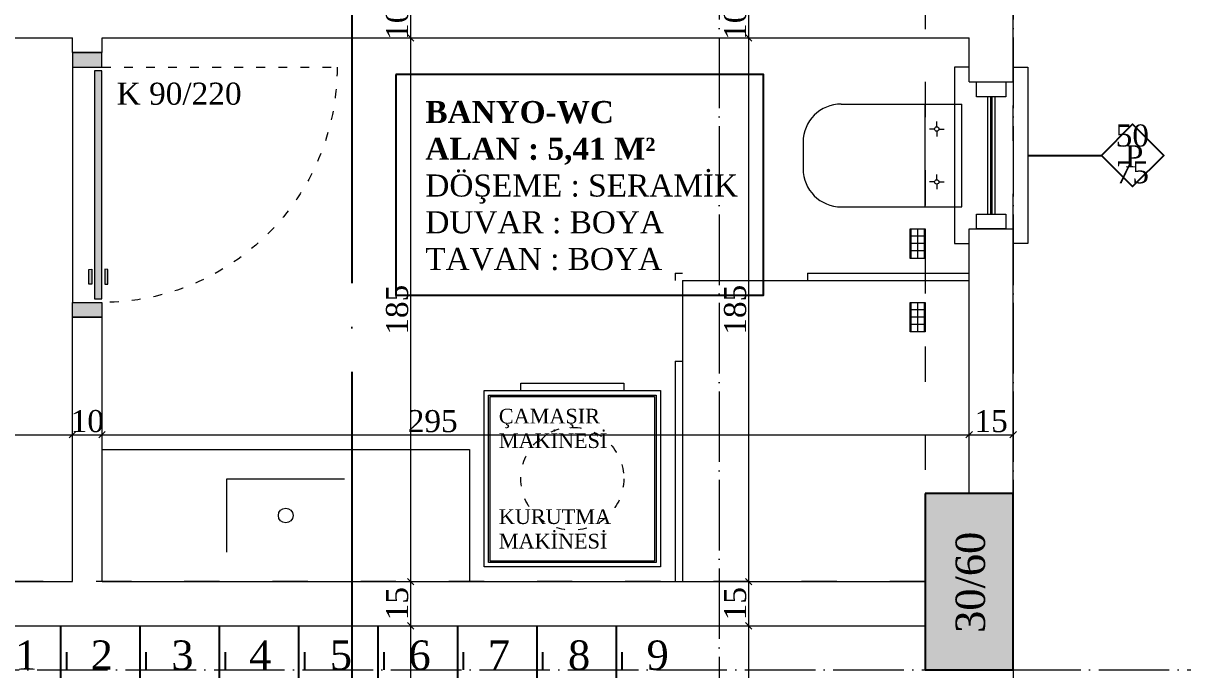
# Model space of a CAD drawing. Header units: metres. Extents: x -5196 to 34307, y 7076 to 19260.
# Drawn here: x 14435.3 to 14829.8, y 10081.3 to 10301.3 of the extents above; entities that cross this region are included whole.
import ezdxf

# ---------------------------------------------------------------- set-up
doc = ezdxf.new("R2010")
doc.units = ezdxf.units.M
for name, pattern in [('ACAD_ISO03W100', [30, 12, -18]), ('ACAD_ISO04W100', [30, 24, -3, 0, -3]), ('DUZ', [0])]:
    doc.linetypes.add(name, pattern=pattern)
doc.layers.add('YLZ-AKS', color=7, linetype='ACAD_ISO04W100', lineweight=5, true_color=0x2e2f36)
doc.layers.add('YLZ-TARAMA', color=7, linetype='Continuous', lineweight=5, true_color=0x686d6c)
for name, color, linetype, lineweight in [('YLZ-ALAN HESABI', 41, 'Continuous', 35), ('YLZ-DUVAR', 151, 'Continuous', 20), ('YLZ-KAPI', 241, 'Continuous', 9), ('YLZ-PENCERE', 231, 'Continuous', 5), ('YLZ-TEFRİŞ', 191, 'Continuous', 20), ('YLZ-ÖLÇÜ', 251, 'Continuous', 5)]:
    doc.layers.add(name, color=color, linetype=linetype, lineweight=lineweight)
for name, color, linetype in [('YLZ-Kesit Çizgisi', 10, 'Continuous'), ('YLZ-KOLON', 191, 'Continuous'), ('YLZ-KORKULUK', 161, 'DUZ'), ('YLZ-MERDİVEN', 11, 'Continuous'), ('YLZ-YAZI', 113, 'Continuous')]:
    doc.layers.add(name, color=color, linetype=linetype)
doc.layers.add('YLZ-KİRİŞ', color=123, linetype='ACAD_ISO03W100', lineweight=5, transparency=0.5)
doc.styles.add('ARIAL', font='times.ttf')
doc.dimstyles.new('YLZ - İç Ölçü', dxfattribs={"dimscale": 0.75, "dimtxt": 10, "dimasz": 3, "dimexe": 1.25, "dimexo": 1, "dimgap": 1, "dimtad": 1, "dimdec": 1, "dimrnd": 0.5, "dimtxsty": 'ARIAL', "dimblk": 'OBLIQUE', "dimcen": 1, "dimclrd": 256, "dimclre": 256, "dimclrt": 125, "dimadec": 0, "dimazin": 0, "dimtfac": 1, "dimtdec": 1, "dimtmove": 1, "dimatfit": 3, "dimldrblk": 'OBLIQUE', "dimfxl": 0, "dimarcsym": 0})

# ---------------------------------------------------------------- blocks, each defined once
blk = doc.blocks.new('ZK. Kolon Plan')
at = {"layer": 'YLZ-TARAMA'}
h = blk.add_hatch(dxfattribs=at)
h.set_pattern_fill('ANSI33', color=256, angle=-90)
h.paths.add_polyline_path([(475247.33, 4505187.75), (475217.33, 4505187.75), (475217.33, 4505127.75), (475247.33, 4505127.75)])
h.paths.add_polyline_path([(475702.33, 4505187.75), (475642.33, 4505187.75), (475642.33, 4505157.75), (475702.33, 4505157.75)])
h.paths.add_polyline_path([(476072.33, 4505187.75), (476042.33, 4505187.75), (476042.33, 4505162.75), (476042.33, 4505127.75), (476072.33, 4505127.75)])
h.paths.add_polyline_path([(475357.33, 4504557.75), (475217.33, 4504557.75), (475217.33, 4504522.75), (475357.33, 4504522.75)])
h.paths.add_polyline_path([(475697.33, 4504532.75), (475697.33, 4504560.25), (475657.33, 4504560.25), (475657.33, 4504522.75), (475657.33, 4504500.25), (475697.33, 4504500.25)])
h.paths.add_polyline_path([(476172.33, 4504552.75), (476032.33, 4504552.75), (476032.33, 4504517.75), (476172.33, 4504517.75)])
h.paths.add_polyline_path([(475477.33, 4503927.75), (475317.33, 4503927.75), (475317.33, 4503897.75), (475477.33, 4503897.75)])
h.paths.add_polyline_path([(475697.33, 4503937.75), (475657.33, 4503937.75), (475657.33, 4503887.75), (475697.33, 4503887.75)])
h.paths.add_polyline_path([(476172.33, 4503957.75), (476142.33, 4503957.75), (476142.33, 4503897.75), (476172.33, 4503897.75)])
h.paths.add_polyline_path([(475472.33, 4503702.75), (475442.33, 4503702.75), (475442.33, 4503642.75), (475472.33, 4503642.75), (475472.33, 4503672.75)])
h.paths.add_polyline_path([(475692.33, 4503702.75), (475662.33, 4503702.75), (475662.33, 4503642.75), (475692.33, 4503642.75)])
h.paths.add_polyline_path([(476172.33, 4503672.75), (476142.33, 4503672.75), (476112.33, 4503672.75), (476112.33, 4503642.75), (476172.33, 4503642.75)])
at = {"layer": 'YLZ-KİRİŞ'}
for points in [[(476142.33, 4503957.75), (476172.33, 4503957.75), (476172.33, 4504517.75), (476142.33, 4504517.75)], [(475697.33, 4503897.75), (476142.33, 4503897.75), (476142.33, 4503927.75), (475697.33, 4503927.75)], [(476142.33, 4503897.75), (476172.33, 4503897.75), (476172.33, 4503672.75), (476142.33, 4503672.75)]]:
    blk.add_lwpolyline(points, close=True, dxfattribs=at)
at = {"layer": 'YLZ-KOLON'}
blk.add_lwpolyline([(476142.33, 4503957.75), (476142.33, 4503897.75), (476172.33, 4503897.75), (476172.33, 4503957.75)], close=True, dxfattribs=at)
at = {"layer": 'YLZ-YAZI', "insert": (476152.73, 4503883.31), "char_height": 10, "attachment_point": 1, "rotation": 90, "style": 'ARIAL'}
blk.add_mtext_dynamic_manual_height_columns('\\pi27.0082;30/60', width=86.5254, gutter_width=12.5, heights=[18.52], dxfattribs=at)
blk = doc.blocks.new('Aks')
at = {"layer": 'YLZ-AKS'}
for p, q in [((479950.78, 4514594.56), (479950.78, 4512399.56)), ((480050.78, 4514594.56), (480050.78, 4512399.56)), ((478845.78, 4512904.56), (480300.78, 4512904.56))]:
    blk.add_line(p, q, dxfattribs=at)
at = {"layer": 'YLZ-Kesit Çizgisi', "linetype": 'ACAD_ISO04W100', "ltscale": 5}
blk.add_line((479825.78, 4514657.06), (479825.78, 4512337.06), dxfattribs=at)
blk = doc.blocks.new('Merdiven Z.K.')
at = {"layer": 'YLZ-KORKULUK'}
blk.add_lwpolyline([(15276.16, 9829.4), (15460.66, 9829.4), (15460.66, 9834.4), (15249.16, 9834.4), (15249.16, 9836.9), (15463.16, 9836.9), (15463.16, 9826.9), (15276.16, 9826.9)], close=True, dxfattribs=at)
at = {"layer": 'YLZ-MERDİVEN'}
for p, q in [((15242.16, 9831.9), (15242.16, 9951.9)), ((15269.16, 9831.9), (15269.16, 9951.9)), ((15296.16, 9831.9), (15296.16, 9951.9)), ((15323.16, 9831.9), (15323.16, 9951.9)), ((15350.16, 9831.9), (15350.16, 9951.9)), ((15377.16, 9831.9), (15377.16, 9951.9)), ((15404.16, 9831.9), (15404.16, 9951.9)), ((15431.16, 9831.9), (15431.16, 9951.9)), ((15458.16, 9831.9), (15458.16, 9951.9)), ((15242.16, 9831.9), (15458.16, 9831.9)), ((15269.16, 9711.9), (15269.16, 9831.9)), ((15296.16, 9711.9), (15296.16, 9831.9)), ((15323.16, 9711.9), (15323.16, 9831.9)), ((15350.16, 9711.9), (15350.16, 9831.9)), ((15377.16, 9711.9), (15377.16, 9831.9)), ((15404.16, 9711.9), (15404.16, 9831.9)), ((15431.16, 9711.9), (15431.16, 9831.9)), ((15458.16, 9711.9), (15458.16, 9831.9)), ((15458.16, 9831.9), (15578.16, 9831.9))]:
    blk.add_line(p, q, dxfattribs=at)
at = {"layer": 'YLZ-MERDİVEN', "linetype": 'ACAD_ISO03W100', "ltscale": 0.5}
for p, q in [((15244.16, 9831.9), (15244.16, 9951.9)), ((15271.16, 9831.9), (15271.16, 9951.9)), ((15298.16, 9831.9), (15298.16, 9951.9)), ((15325.16, 9831.9), (15325.16, 9951.9)), ((15352.16, 9831.9), (15352.16, 9951.9)), ((15379.16, 9831.9), (15379.16, 9951.9)), ((15406.16, 9831.9), (15406.16, 9951.9)), ((15433.16, 9831.9), (15433.16, 9951.9)), ((15460.16, 9831.9), (15460.16, 9951.9)), ((15267.16, 9711.9), (15267.16, 9831.9)), ((15294.16, 9711.9), (15294.16, 9831.9)), ((15321.16, 9711.9), (15321.16, 9831.9)), ((15348.16, 9711.9), (15348.16, 9831.9)), ((15375.16, 9711.9), (15375.16, 9831.9)), ((15402.16, 9711.9), (15402.16, 9831.9)), ((15429.16, 9711.9), (15429.16, 9831.9)), ((15456.16, 9711.9), (15456.16, 9831.9)), ((15458.16, 9829.9), (15578.16, 9829.9))]:
    blk.add_line(p, q, dxfattribs=at)
at = {"layer": 'YLZ-MERDİVEN'}
for points in [[(15242.16, 9891.9), (15518.16, 9891.9), (15518.16, 9771.9), (15281.66, 9771.9)], [(15281.66, 9781.9), (15269.16, 9771.9), (15281.66, 9761.9), (15281.66, 9781.9)]]:
    blk.add_lwpolyline(points, dxfattribs=at)
at = {"layer": 'YLZ-YAZI', "char_height": 10, "style": 'ARIAL'}
for s, width, heights, insert, attachment_point in [('\\pi10.04409;1', 23.9382, [26.46], (15243.55, 9946.9), 1), ('\\pi8.74273;2', 23.9382, [26.46], (15270.55, 9946.9), 1), ('\\pi9.18973;3', 23.9382, [26.46], (15297.55, 9946.9), 1), ('\\pi8.649;4', 23.9382, [26.46], (15324.55, 9946.9), 1), ('\\pi9.11763;5', 23.9382, [26.46], (15351.55, 9946.9), 1), ('\\pi8.87971;6', 23.9382, [26.46], (15378.55, 9946.9), 1), ('\\pi8.87971;7', 23.9382, [26.46], (15405.55, 9946.9), 1), ('\\pi9.15008;8', 23.9382, [26.46], (15432.55, 9946.9), 1), ('\\pi8.88692;9', 23.9382, [26.46], (15459.55, 9946.9), 1), ('M: 18*16,67*27', 344.3033, [10.2], (15400.29, 9906.86), 3), ('\\pi5.71461;10', 23.9382, [26.46], (15556.89, 9823.72), 1), ('\\pi5.87683;18', 23.9382, [26.46], (15243.55, 9716.9), 7), ('\\pi5.7795;17', 23.9382, [26.46], (15270.55, 9716.9), 7), ('\\pi5.73624;16', 23.9382, [26.46], (15297.55, 9716.9), 7), ('\\pi5.93811;15', 23.9382, [26.46], (15324.55, 9716.9), 7), ('\\pi5.7074;14', 23.9382, [26.46], (15351.55, 9716.9), 7), ('\\pi6.06428;13', 23.9382, [26.46], (15378.55, 9716.9), 7), ('\\pi5.75787;12', 23.9382, [26.46], (15405.55, 9716.9), 7), ('\\pi6.35267;11', 23.9382, [26.46], (15432.55, 9716.9), 7)]:
    blk.add_mtext_dynamic_manual_height_columns(s, width=width, gutter_width=12.5, heights=heights, dxfattribs=dict(at, insert=insert, attachment_point=attachment_point))
blk = doc.blocks.new("Kapı 90'lık")
at = {"lineweight": 0, "true_color": 0x939598, "transparency": 33554559}
h = blk.add_hatch(color=252, dxfattribs=at)
h.dxf.hatch_style = 1
h.paths.add_polyline_path([(663.76, 3319.76), (668.76, 3319.76), (668.76, 3329.76), (663.76, 3329.76)])
h.paths.add_polyline_path([(670.01, 3327.26), (747.51, 3327.26), (747.51, 3329.76), (670.01, 3329.76)])
h.paths.add_polyline_path([(675, 3325.26), (680, 3325.26), (680.01, 3326.26), (675.01, 3326.26)])
h.paths.add_polyline_path([(680.01, 3330.76), (680, 3331.76), (675, 3331.76), (675.01, 3330.76)])
h.paths.add_polyline_path([(753.76, 3329.76), (748.76, 3329.76), (748.76, 3319.76), (753.76, 3319.76)])
at = {"layer": 'YLZ-KAPI', "linetype": 'ACAD_ISO03W100', "ltscale": 0.25}
blk.add_line((748.76, 3329.76), (748.76, 3409.76), dxfattribs=at)
at = {"layer": 'YLZ-KAPI'}
blk.add_line((748.76, 3319.76), (668.76, 3319.76), dxfattribs=at)
for points in [[(680, 3331.76), (680.01, 3330.76), (675.01, 3330.76), (675, 3331.76)], [(663.76, 3329.76), (663.76, 3319.76), (668.76, 3319.76), (668.76, 3329.76)], [(747.51, 3327.26), (670.01, 3327.26), (670.01, 3329.76), (747.51, 3329.76)], [(680, 3325.26), (680.01, 3326.26), (675.01, 3326.26), (675, 3325.26)], [(753.76, 3329.76), (753.76, 3319.76), (748.76, 3319.76), (748.76, 3329.76)]]:
    blk.add_lwpolyline(points, close=True, dxfattribs=at)
at = {"layer": 'YLZ-KAPI', "linetype": 'ACAD_ISO03W100', "ltscale": 0.25}
blk.add_arc((748.76, 3329.76), 80, 90, 180, dxfattribs=at)
blk = doc.blocks.new('KP-1')
at = {"layer": 'YLZ-PENCERE'}
for p, q in [((471697.25, 4508824.59), (471697.25, 4508784.59)), ((471698.25, 4508824.59), (471698.25, 4508784.59)), ((471698.75, 4508824.59), (471698.75, 4508784.59)), ((471699.75, 4508824.59), (471699.75, 4508784.59))]:
    blk.add_line(p, q, dxfattribs=at)
for points in [[(471691, 4508834.59), (471686, 4508834.59), (471686, 4508774.59), (471691, 4508774.59)], [(471706, 4508834.59), (471711, 4508834.59), (471711, 4508774.59), (471706, 4508774.59)]]:
    blk.add_lwpolyline(points, dxfattribs=at)
for points in [[(471693.5, 4508829.59), (471703.5, 4508829.59), (471703.5, 4508824.59), (471693.5, 4508824.59)], [(471693.5, 4508784.59), (471703.5, 4508784.59), (471703.5, 4508779.59), (471693.5, 4508779.59)]]:
    blk.add_lwpolyline(points, close=True, dxfattribs=at)
at = {"layer": 'YLZ-YAZI'}
blk.add_line((471711, 4508804.59), (471736, 4508804.59), dxfattribs=at)
blk.add_lwpolyline([(471736, 4508804.59), (471746.6, 4508815.2), (471757.21, 4508804.59), (471746.6, 4508793.99)], close=True, dxfattribs=at)
at = {"layer": 'YLZ-ÖLÇÜ', "xscale": -1, "rotation": 270}
blk.add_blockref("Kapı 90'lık", (468066.23, 4508085.84), dxfattribs=at)
at = {"layer": 'YLZ-YAZI', "char_height": 7.5, "style": 'ARIAL'}
for s, width, heights, insert, attachment_point in [('K 90/220', 44.8554, [49.71], (471401, 4508821.75), 7), ('50\\P75', 58.361, [27.42], (471752.19, 4508795.02), 9), ('\\pi14.99218;P', 35.5702, [14.45], (471729.01, 4508800.56), 7)]:
    blk.add_mtext_dynamic_manual_height_columns(s, width=width, gutter_width=12.5, heights=heights, dxfattribs=dict(at, insert=insert, attachment_point=attachment_point))
blk = doc.blocks.new('Z.K. Tefriş')
at = {"layer": 'YLZ-TEFRİŞ'}
for p, q in [((480219.37, 4508578.26), (480260.37, 4508578.26)), ((480247.87, 4508543.26), (480247.87, 4508578.26)), ((480260.37, 4508543.26), (480260.37, 4508578.26)), ((480251.87, 4508570.51), (480251.87, 4508572.26)), ((480251.12, 4508569.76), (480249.37, 4508569.76)), ((480251.87, 4508569.01), (480251.87, 4508567.26)), ((480252.62, 4508569.76), (480254.37, 4508569.76)), ((480206.37, 4508565.26), (480206.37, 4508556.26)), ((480251.12, 4508551.76), (480249.37, 4508551.76)), ((480251.87, 4508552.51), (480251.87, 4508554.26)), ((480252.62, 4508551.76), (480254.37, 4508551.76)), ((480251.87, 4508551.01), (480251.87, 4508549.26)), ((480219.37, 4508543.26), (480260.37, 4508543.26)), ((480247.62, 4508533.26), (480243.12, 4508533.26)), ((480245.37, 4508525.76), (480245.37, 4508535.76)), ((480247.62, 4508535.76), (480247.62, 4508525.76)), ((480247.62, 4508530.76), (480243.12, 4508530.76)), ((480247.62, 4508528.26), (480243.12, 4508528.26)), ((480162.87, 4508520.76), (480162.87, 4508518.26)), ((480162.87, 4508520.76), (480165.37, 4508520.76)), ((480207.87, 4508520.76), (480207.87, 4508518.26)), ((480207.87, 4508520.76), (480262.87, 4508520.76)), ((480165.37, 4508518.26), (480262.87, 4508518.26)), ((480165.37, 4508518.26), (480165.37, 4508415.76)), ((480245.37, 4508500.76), (480245.37, 4508510.76)), ((480247.62, 4508510.76), (480247.62, 4508500.76)), ((480247.62, 4508508.26), (480243.12, 4508508.26)), ((480247.62, 4508505.76), (480243.12, 4508505.76)), ((480247.62, 4508503.26), (480243.12, 4508503.26)), ((480162.87, 4508490.76), (480165.37, 4508490.76)), ((480162.87, 4508490.76), (480162.87, 4508415.76))]:
    blk.add_line(p, q, dxfattribs=at)
for points in [[(480247.87, 4508525.76), (480242.87, 4508525.76), (480242.87, 4508535.76), (480247.87, 4508535.76)], [(480247.87, 4508500.76), (480242.87, 4508500.76), (480242.87, 4508510.76), (480247.87, 4508510.76)], [(480157.87, 4508480.76), (480157.87, 4508420.76), (480097.87, 4508420.76), (480097.87, 4508480.76)], [(480156.37, 4508479.26), (480156.37, 4508422.26), (480099.37, 4508422.26), (480099.37, 4508479.26)], [(480155.87, 4508478.76), (480155.87, 4508422.76), (480099.87, 4508422.76), (480099.87, 4508478.76)]]:
    blk.add_lwpolyline(points, close=True, dxfattribs=at)
for points in [[(480243.12, 4508525.76), (480243.12, 4508535.76)], [(480243.12, 4508500.76), (480243.12, 4508510.76)], [(480110.37, 4508480.76), (480110.37, 4508483.26), (480145.37, 4508483.26), (480145.37, 4508480.76)], [(479967.87, 4508460.76), (480092.87, 4508460.76), (480092.87, 4508415.76)], [(480010.37, 4508425.76), (480010.37, 4508450.76), (480050.37, 4508450.76)]]:
    blk.add_lwpolyline(points, dxfattribs=at)
for centre, radius in [((480251.87, 4508569.76), 0.75), ((480251.87, 4508551.76), 0.75), ((480030.37, 4508438.26), 2.5)]:
    blk.add_circle(centre, radius, dxfattribs=at)
at = {"layer": 'YLZ-TEFRİŞ', "linetype": 'ACAD_ISO03W100', "ltscale": 0.25}
blk.add_circle((480127.87, 4508450.76), 17.5, dxfattribs=at)
at = {"layer": 'YLZ-TEFRİŞ'}
for centre, start, end in [((480219.37, 4508565.26), 90, 180), ((480219.37, 4508556.26), 180, 270)]:
    blk.add_arc(centre, 13, start, end, dxfattribs=at)
at = {"layer": 'YLZ-YAZI', "char_height": 5, "style": 'ARIAL'}
for s, insert, attachment_point in [('ÇAMAŞIR\\PMAKİNESİ', (480102.87, 4508461.16), 7), ('KURUTMA\\PMAKİNESİ', (480102.87, 4508440.37), 1)]:
    blk.add_mtext_dynamic_manual_height_columns(s, width=109.7819, gutter_width=12.5, heights=[64.85], dxfattribs=dict(at, insert=insert, attachment_point=attachment_point))
blk = doc.blocks.new('B.K. Mahal Listesi')
at = {"layer": 'YLZ-YAZI'}
blk.add_lwpolyline([(14562.1, 7533.82), (14562.1, 7458.82), (14687.1, 7458.82), (14687.1, 7533.82), (14562.1, 7533.82)], dxfattribs=at)
at = {"layer": 'YLZ-YAZI', "insert": (14572.1, 7524.85), "char_height": 7.5, "attachment_point": 1, "style": 'ARIAL'}
blk.add_mtext_dynamic_manual_height_columns('{\\fTimes New Roman|b1|i0|c162|p18;BANYO-WC\\PALAN : 5,41 M² \\P}DÖŞEME : SERAMİK\\PDUVAR : BOYA \\PTAVAN : BOYA', width=148.6174, gutter_width=12.5, heights=[94.52], dxfattribs=at)
blk = doc.blocks.new('_Oblique')
at = {"color": 0, "linetype": 'ByBlock', "lineweight": -2}
blk.add_line((-0.5, -0.5), (0.5, 0.5), dxfattribs=at)
blk = doc.blocks.new('*D6269')
at = {"layer": 'Defpoints', "color": 0, "transparency": 16777216}
for p in [(12782.1, 10161.32), (13077.1, 10161.32), (13077.1, 10161.32)]:
    blk.add_point(p, dxfattribs=at)
at = {"layer": 'YLZ-ÖLÇÜ', "color": 251, "lineweight": -2, "transparency": 16777216}
for p, q in [((12782.1, 10161.32), (12782.1, 10162.26)), ((12782.1, 10161.32), (13077.1, 10161.32)), ((13077.1, 10161.32), (13077.1, 10162.26))]:
    blk.add_line(p, q, dxfattribs=at)
at = {"layer": 'YLZ-ÖLÇÜ', "color": 251, "lineweight": -2, "transparency": 16777216, "xscale": 2.25, "yscale": 2.25, "zscale": 2.25, "rotation": 180}
blk.add_blockref('_Oblique', (12782.1, 10161.32), dxfattribs=at)
at = {"layer": 'YLZ-ÖLÇÜ', "color": 251, "lineweight": -2, "transparency": 16777216, "xscale": 2.25, "yscale": 2.25, "zscale": 2.25}
blk.add_blockref('_Oblique', (13077.1, 10161.32), dxfattribs=at)
at = {"layer": 'YLZ-ÖLÇÜ', "color": 125, "transparency": 16777216, "insert": (12894.6, 10165.9), "char_height": 7.5, "attachment_point": 5, "style": 'ARIAL'}
blk.add_mtext('295', dxfattribs=at)
blk = doc.blocks.new('*D6270')
at = {"layer": 'Defpoints', "color": 0, "transparency": 16777216}
for p in [(13077.1, 10161.32), (13092.1, 10161.32), (13092.1, 10161.32)]:
    blk.add_point(p, dxfattribs=at)
at = {"layer": 'YLZ-ÖLÇÜ', "color": 251, "lineweight": -2, "transparency": 16777216}
for p, q in [((13077.1, 10161.32), (13077.1, 10162.26)), ((13077.1, 10161.32), (13092.1, 10161.32)), ((13092.1, 10161.32), (13092.1, 10162.26))]:
    blk.add_line(p, q, dxfattribs=at)
at = {"layer": 'YLZ-ÖLÇÜ', "color": 251, "lineweight": -2, "transparency": 16777216, "xscale": 2.25, "yscale": 2.25, "zscale": 2.25, "rotation": 180}
blk.add_blockref('_Oblique', (13077.1, 10161.32), dxfattribs=at)
at = {"layer": 'YLZ-ÖLÇÜ', "color": 251, "lineweight": -2, "transparency": 16777216, "xscale": 2.25, "yscale": 2.25, "zscale": 2.25}
blk.add_blockref('_Oblique', (13092.1, 10161.32), dxfattribs=at)
at = {"layer": 'YLZ-ÖLÇÜ', "color": 125, "transparency": 16777216, "insert": (13084.6, 10165.89), "char_height": 7.5, "attachment_point": 5, "style": 'ARIAL'}
blk.add_mtext('15', dxfattribs=at)
blk = doc.blocks.new('*D6267')
at = {"layer": 'Defpoints', "color": 0, "transparency": 16777216}
for p in [(12612.1, 10161.32), (12772.1, 10161.32), (12772.1, 10161.32)]:
    blk.add_point(p, dxfattribs=at)
at = {"layer": 'YLZ-ÖLÇÜ', "color": 251, "lineweight": -2, "transparency": 16777216}
for p, q in [((12612.1, 10161.32), (12612.1, 10162.26)), ((12612.1, 10161.32), (12772.1, 10161.32)), ((12772.1, 10161.32), (12772.1, 10162.26))]:
    blk.add_line(p, q, dxfattribs=at)
at = {"layer": 'YLZ-ÖLÇÜ', "color": 251, "lineweight": -2, "transparency": 16777216, "xscale": 2.25, "yscale": 2.25, "zscale": 2.25, "rotation": 180}
blk.add_blockref('_Oblique', (12612.1, 10161.32), dxfattribs=at)
at = {"layer": 'YLZ-ÖLÇÜ', "color": 251, "lineweight": -2, "transparency": 16777216, "xscale": 2.25, "yscale": 2.25, "zscale": 2.25}
blk.add_blockref('_Oblique', (12772.1, 10161.32), dxfattribs=at)
at = {"layer": 'YLZ-ÖLÇÜ', "color": 125, "transparency": 16777216, "insert": (12692.1, 10165.89), "char_height": 7.5, "attachment_point": 5, "style": 'ARIAL'}
blk.add_mtext('160', dxfattribs=at)
blk = doc.blocks.new('*D6268')
at = {"layer": 'Defpoints', "color": 0, "transparency": 16777216}
for p in [(12772.1, 10161.32), (12782.1, 10161.32), (12782.1, 10161.32)]:
    blk.add_point(p, dxfattribs=at)
at = {"layer": 'YLZ-ÖLÇÜ', "color": 251, "lineweight": -2, "transparency": 16777216}
for p, q in [((12772.1, 10161.32), (12772.1, 10162.26)), ((12772.1, 10161.32), (12782.1, 10161.32)), ((12782.1, 10161.32), (12782.1, 10162.26))]:
    blk.add_line(p, q, dxfattribs=at)
at = {"layer": 'YLZ-ÖLÇÜ', "color": 251, "lineweight": -2, "transparency": 16777216, "xscale": 2.25, "yscale": 2.25, "zscale": 2.25, "rotation": 180}
blk.add_blockref('_Oblique', (12772.1, 10161.32), dxfattribs=at)
at = {"layer": 'YLZ-ÖLÇÜ', "color": 251, "lineweight": -2, "transparency": 16777216, "xscale": 2.25, "yscale": 2.25, "zscale": 2.25}
blk.add_blockref('_Oblique', (12782.1, 10161.32), dxfattribs=at)
at = {"layer": 'YLZ-ÖLÇÜ', "color": 125, "transparency": 16777216, "insert": (12777.1, 10165.89), "char_height": 7.5, "attachment_point": 5, "style": 'ARIAL'}
blk.add_mtext('10', dxfattribs=at)
blk = doc.blocks.new('*D6308')
at = {"layer": 'Defpoints', "color": 0, "transparency": 16777216}
for p in [(12887.1, 10306.32), (12887.1, 10296.32), (12887.1, 10296.32)]:
    blk.add_point(p, dxfattribs=at)
at = {"layer": 'YLZ-ÖLÇÜ', "color": 251, "lineweight": -2, "transparency": 16777216}
for p, q in [((12887.1, 10306.32), (12888.03, 10306.32)), ((12887.1, 10306.32), (12887.1, 10296.32)), ((12887.1, 10296.32), (12888.03, 10296.32))]:
    blk.add_line(p, q, dxfattribs=at)
at = {"layer": 'YLZ-ÖLÇÜ', "color": 251, "lineweight": -2, "transparency": 16777216, "xscale": 2.25, "yscale": 2.25, "zscale": 2.25}
for p, rotation in [((12887.1, 10306.32), 90), ((12887.1, 10296.32), 270)]:
    blk.add_blockref('_Oblique', p, dxfattribs=dict(at, rotation=rotation))
at = {"layer": 'YLZ-ÖLÇÜ', "color": 125, "transparency": 16777216, "insert": (12882.53, 10301.32), "char_height": 7.5, "attachment_point": 5, "rotation": 90, "style": 'ARIAL'}
blk.add_mtext('10', dxfattribs=at)
blk = doc.blocks.new('*D6309')
at = {"layer": 'Defpoints', "color": 0, "transparency": 16777216}
for p in [(12887.1, 10296.32), (12887.1, 10111.32), (12887.1, 10111.32)]:
    blk.add_point(p, dxfattribs=at)
at = {"layer": 'YLZ-ÖLÇÜ', "color": 251, "lineweight": -2, "transparency": 16777216}
for p, q in [((12887.1, 10296.32), (12888.03, 10296.32)), ((12887.1, 10296.32), (12887.1, 10111.32)), ((12887.1, 10111.32), (12888.03, 10111.32))]:
    blk.add_line(p, q, dxfattribs=at)
at = {"layer": 'YLZ-ÖLÇÜ', "color": 251, "lineweight": -2, "transparency": 16777216, "xscale": 2.25, "yscale": 2.25, "zscale": 2.25}
for p, rotation in [((12887.1, 10296.32), 90), ((12887.1, 10111.32), 270)]:
    blk.add_blockref('_Oblique', p, dxfattribs=dict(at, rotation=rotation))
at = {"layer": 'YLZ-ÖLÇÜ', "color": 125, "transparency": 16777216, "insert": (12882.53, 10203.82), "char_height": 7.5, "attachment_point": 5, "rotation": 90, "style": 'ARIAL'}
blk.add_mtext('185', dxfattribs=at)
blk = doc.blocks.new('*D6310')
at = {"layer": 'Defpoints', "color": 0, "transparency": 16777216}
for p in [(12887.1, 10111.32), (12887.1, 10096.32), (12887.1, 10096.32)]:
    blk.add_point(p, dxfattribs=at)
at = {"layer": 'YLZ-ÖLÇÜ', "color": 251, "lineweight": -2, "transparency": 16777216}
for p, q in [((12887.1, 10111.32), (12888.03, 10111.32)), ((12887.1, 10111.32), (12887.1, 10096.32)), ((12887.1, 10096.32), (12888.03, 10096.32))]:
    blk.add_line(p, q, dxfattribs=at)
at = {"layer": 'YLZ-ÖLÇÜ', "color": 251, "lineweight": -2, "transparency": 16777216, "xscale": 2.25, "yscale": 2.25, "zscale": 2.25}
for p, rotation in [((12887.1, 10111.32), 90), ((12887.1, 10096.32), 270)]:
    blk.add_blockref('_Oblique', p, dxfattribs=dict(at, rotation=rotation))
at = {"layer": 'YLZ-ÖLÇÜ', "color": 125, "transparency": 16777216, "insert": (12882.53, 10103.82), "char_height": 7.5, "attachment_point": 5, "rotation": 90, "style": 'ARIAL'}
blk.add_mtext('15', dxfattribs=at)
blk = doc.blocks.new('*D6311')
at = {"layer": 'Defpoints', "color": 0, "transparency": 16777216}
for p in [(12887.1, 10096.32), (12887.1, 9976.32), (12887.1, 9976.32)]:
    blk.add_point(p, dxfattribs=at)
at = {"layer": 'YLZ-ÖLÇÜ', "color": 251, "lineweight": -2, "transparency": 16777216}
for p, q in [((12887.1, 10096.32), (12888.03, 10096.32)), ((12887.1, 10096.32), (12887.1, 9976.32)), ((12887.1, 9976.32), (12888.03, 9976.32))]:
    blk.add_line(p, q, dxfattribs=at)
at = {"layer": 'YLZ-ÖLÇÜ', "color": 251, "lineweight": -2, "transparency": 16777216, "xscale": 2.25, "yscale": 2.25, "zscale": 2.25}
for p, rotation in [((12887.1, 10096.32), 90), ((12887.1, 9976.32), 270)]:
    blk.add_blockref('_Oblique', p, dxfattribs=dict(at, rotation=rotation))
at = {"layer": 'YLZ-ÖLÇÜ', "color": 125, "transparency": 16777216, "insert": (12882.53, 10023.82), "char_height": 7.5, "attachment_point": 5, "rotation": 90, "style": 'ARIAL'}
blk.add_mtext('120', dxfattribs=at)
blk = doc.blocks.new('*D6295')
at = {"layer": 'Defpoints', "color": 0, "transparency": 16777216}
for p in [(13002.1, 10096.32), (13002.1, 10096.32), (13002.1, 9976.32)]:
    blk.add_point(p, dxfattribs=at)
at = {"layer": 'YLZ-ÖLÇÜ', "color": 251, "lineweight": -2, "transparency": 16777216}
for p, q in [((13002.1, 10096.32), (13003.03, 10096.32)), ((13002.1, 9976.32), (13002.1, 10096.32)), ((13002.1, 9976.32), (13003.03, 9976.32))]:
    blk.add_line(p, q, dxfattribs=at)
at = {"layer": 'YLZ-ÖLÇÜ', "color": 251, "lineweight": -2, "transparency": 16777216, "xscale": 2.25, "yscale": 2.25, "zscale": 2.25}
for p, rotation in [((13002.1, 10096.32), 90), ((13002.1, 9976.32), 270)]:
    blk.add_blockref('_Oblique', p, dxfattribs=dict(at, rotation=rotation))
at = {"layer": 'YLZ-ÖLÇÜ', "color": 125, "transparency": 16777216, "insert": (12997.53, 10036.32), "char_height": 7.5, "attachment_point": 5, "rotation": 90, "style": 'ARIAL'}
blk.add_mtext('120', dxfattribs=at)
blk = doc.blocks.new('*D6296')
at = {"layer": 'Defpoints', "color": 0, "transparency": 16777216}
for p in [(13002.1, 10111.32), (13002.1, 10111.32), (13002.1, 10096.32)]:
    blk.add_point(p, dxfattribs=at)
at = {"layer": 'YLZ-ÖLÇÜ', "color": 251, "lineweight": -2, "transparency": 16777216}
for p, q in [((13002.1, 10111.32), (13003.03, 10111.32)), ((13002.1, 10096.32), (13002.1, 10111.32)), ((13002.1, 10096.32), (13003.03, 10096.32))]:
    blk.add_line(p, q, dxfattribs=at)
at = {"layer": 'YLZ-ÖLÇÜ', "color": 251, "lineweight": -2, "transparency": 16777216, "xscale": 2.25, "yscale": 2.25, "zscale": 2.25}
for p, rotation in [((13002.1, 10111.32), 90), ((13002.1, 10096.32), 270)]:
    blk.add_blockref('_Oblique', p, dxfattribs=dict(at, rotation=rotation))
at = {"layer": 'YLZ-ÖLÇÜ', "color": 125, "transparency": 16777216, "insert": (12997.53, 10103.82), "char_height": 7.5, "attachment_point": 5, "rotation": 90, "style": 'ARIAL'}
blk.add_mtext('15', dxfattribs=at)
blk = doc.blocks.new('*D6297')
at = {"layer": 'Defpoints', "color": 0, "transparency": 16777216}
for p in [(13002.1, 10296.32), (13002.1, 10296.32), (13002.1, 10111.32)]:
    blk.add_point(p, dxfattribs=at)
at = {"layer": 'YLZ-ÖLÇÜ', "color": 251, "lineweight": -2, "transparency": 16777216}
for p, q in [((13002.1, 10296.32), (13003.03, 10296.32)), ((13002.1, 10111.32), (13002.1, 10296.32)), ((13002.1, 10111.32), (13003.03, 10111.32))]:
    blk.add_line(p, q, dxfattribs=at)
at = {"layer": 'YLZ-ÖLÇÜ', "color": 251, "lineweight": -2, "transparency": 16777216, "xscale": 2.25, "yscale": 2.25, "zscale": 2.25}
for p, rotation in [((13002.1, 10296.32), 90), ((13002.1, 10111.32), 270)]:
    blk.add_blockref('_Oblique', p, dxfattribs=dict(at, rotation=rotation))
at = {"layer": 'YLZ-ÖLÇÜ', "color": 125, "transparency": 16777216, "insert": (12997.53, 10203.82), "char_height": 7.5, "attachment_point": 5, "rotation": 90, "style": 'ARIAL'}
blk.add_mtext('185', dxfattribs=at)
blk = doc.blocks.new('*D6298')
at = {"layer": 'Defpoints', "color": 0, "transparency": 16777216}
for p in [(13002.1, 10306.32), (13002.1, 10306.32), (13002.1, 10296.32)]:
    blk.add_point(p, dxfattribs=at)
at = {"layer": 'YLZ-ÖLÇÜ', "color": 251, "lineweight": -2, "transparency": 16777216}
for p, q in [((13002.1, 10306.32), (13003.03, 10306.32)), ((13002.1, 10296.32), (13002.1, 10306.32)), ((13002.1, 10296.32), (13003.03, 10296.32))]:
    blk.add_line(p, q, dxfattribs=at)
at = {"layer": 'YLZ-ÖLÇÜ', "color": 251, "lineweight": -2, "transparency": 16777216, "xscale": 2.25, "yscale": 2.25, "zscale": 2.25}
for p, rotation in [((13002.1, 10306.32), 90), ((13002.1, 10296.32), 270)]:
    blk.add_blockref('_Oblique', p, dxfattribs=dict(at, rotation=rotation))
at = {"layer": 'YLZ-ÖLÇÜ', "color": 125, "transparency": 16777216, "insert": (12997.53, 10301.32), "char_height": 7.5, "attachment_point": 5, "rotation": 90, "style": 'ARIAL'}
blk.add_mtext('10', dxfattribs=at)
blk = doc.blocks.new('Z.K. İç Ölçü')
at = {"layer": 'YLZ-ÖLÇÜ'}
for base, p1, p2, angle, picture, middle in [((12887.1, 10296.32), (12887.1, 10306.32), (12887.1, 10296.32), 90, '*D6308', (12887.1, 10301.32)), ((13002.1, 10306.32), (13002.1, 10296.32), (13002.1, 10306.32), 270, '*D6298', (13002.1, 10301.32)), ((12782.1, 10161.32), (12772.1, 10161.32), (12782.1, 10161.32), 180, '*D6268', (12777.1, 10161.32)), ((13077.1, 10161.32), (12782.1, 10161.32), (13077.1, 10161.32), 180, '*D6269', (12894.6, 10161.32)), ((12887.1, 9976.32), (12887.1, 10096.32), (12887.1, 9976.32), 90, '*D6311', (12887.1, 10023.82))]:
    dim = blk.add_linear_dim(base=base, p1=p1, p2=p2, angle=angle, dimstyle='YLZ - İç Ölçü', dxfattribs=at)
    dim.commit()
    dim.dimension.update_dxf_attribs({"geometry": picture, "text_midpoint": middle, "dimtype": 128})
for base, p1, p2, angle, picture, middle in [((12887.1, 10111.32), (12887.1, 10296.32), (12887.1, 10111.32), 90, '*D6309', (12882.53, 10203.82)), ((13002.1, 10296.32), (13002.1, 10111.32), (13002.1, 10296.32), 270, '*D6297', (12997.53, 10203.82)), ((12772.1, 10161.32), (12612.1, 10161.32), (12772.1, 10161.32), 180, '*D6267', (12692.1, 10165.89)), ((13092.1, 10161.32), (13077.1, 10161.32), (13092.1, 10161.32), 180, '*D6270', (13084.6, 10165.89)), ((12887.1, 10096.32), (12887.1, 10111.32), (12887.1, 10096.32), 90, '*D6310', (12882.53, 10103.82)), ((13002.1, 10111.32), (13002.1, 10096.32), (13002.1, 10111.32), 270, '*D6296', (12997.53, 10103.82)), ((13002.1, 10096.32), (13002.1, 9976.32), (13002.1, 10096.32), 270, '*D6295', (12997.53, 10036.32))]:
    dim = blk.add_linear_dim(base=base, p1=p1, p2=p2, angle=angle, dimstyle='YLZ - İç Ölçü', dxfattribs=at)
    dim.commit()
    dim.dimension.update_dxf_attribs({"geometry": picture, "text_midpoint": middle})

msp = doc.modelspace()

# ---------------------------------------------------------------- linework, layer by layer
at = {"layer": 'YLZ-DUVAR'}
for p, q in [((14772.1, 10281.32), (14772.1, 10431.32)), ((14412.1, 10296.32), (14452.1, 10296.32)), ((14452.1, 10291.32), (14452.1, 10296.32)), ((14462.1, 10296.32), (14757.1, 10296.32)), ((14462.1, 10291.32), (14462.1, 10296.32)), ((14757.1, 10281.32), (14757.1, 10296.32)), ((14452.1, 10291.32), (14462.1, 10291.32)), ((14757.1, 10281.32), (14772.1, 10281.32)), ((14757.1, 10141.32), (14757.1, 10231.32)), ((14757.1, 10231.32), (14772.1, 10231.32)), ((14772.1, 10141.32), (14772.1, 10231.32)), ((14452.1, 10111.32), (14452.1, 10201.32)), ((14452.1, 10201.32), (14462.1, 10201.32)), ((14462.1, 10111.32), (14462.1, 10201.32)), ((14407.1, 10111.32), (14452.1, 10111.32)), ((14462.1, 10111.32), (14742.1, 10111.32)), ((14407.1, 10096.32), (14742.1, 10096.32))]:
    msp.add_line(p, q, dxfattribs=at)

# ---------------------------------------------------------------- block references
at = {"layer": 'YLZ-ALAN HESABI'}
msp.add_blockref('B.K. Mahal Listesi', (0, 2750), dxfattribs=at)
at = {"layer": 'YLZ-DUVAR'}
for name, p in [('KP-1', (-456933.9, -4498548.27)), ('Merdiven Z.K.', (-821.06, 144.42))]:
    msp.add_blockref(name, p, dxfattribs=at)
at = {"layer": 'YLZ-TEFRİŞ'}
for name, p in [('Aks', (-465278.68, -4502823.23)), ('Z.K. Tefriş', (-465505.77, -4498304.44)), ('ZK. Kolon Plan', (-461400.23, -4493816.43))]:
    msp.add_blockref(name, p, dxfattribs=at)
at = {"layer": 'YLZ-ÖLÇÜ'}
msp.add_blockref('Z.K. İç Ölçü', (1680, 0), dxfattribs=at)

doc.saveas('drawing.dxf')
